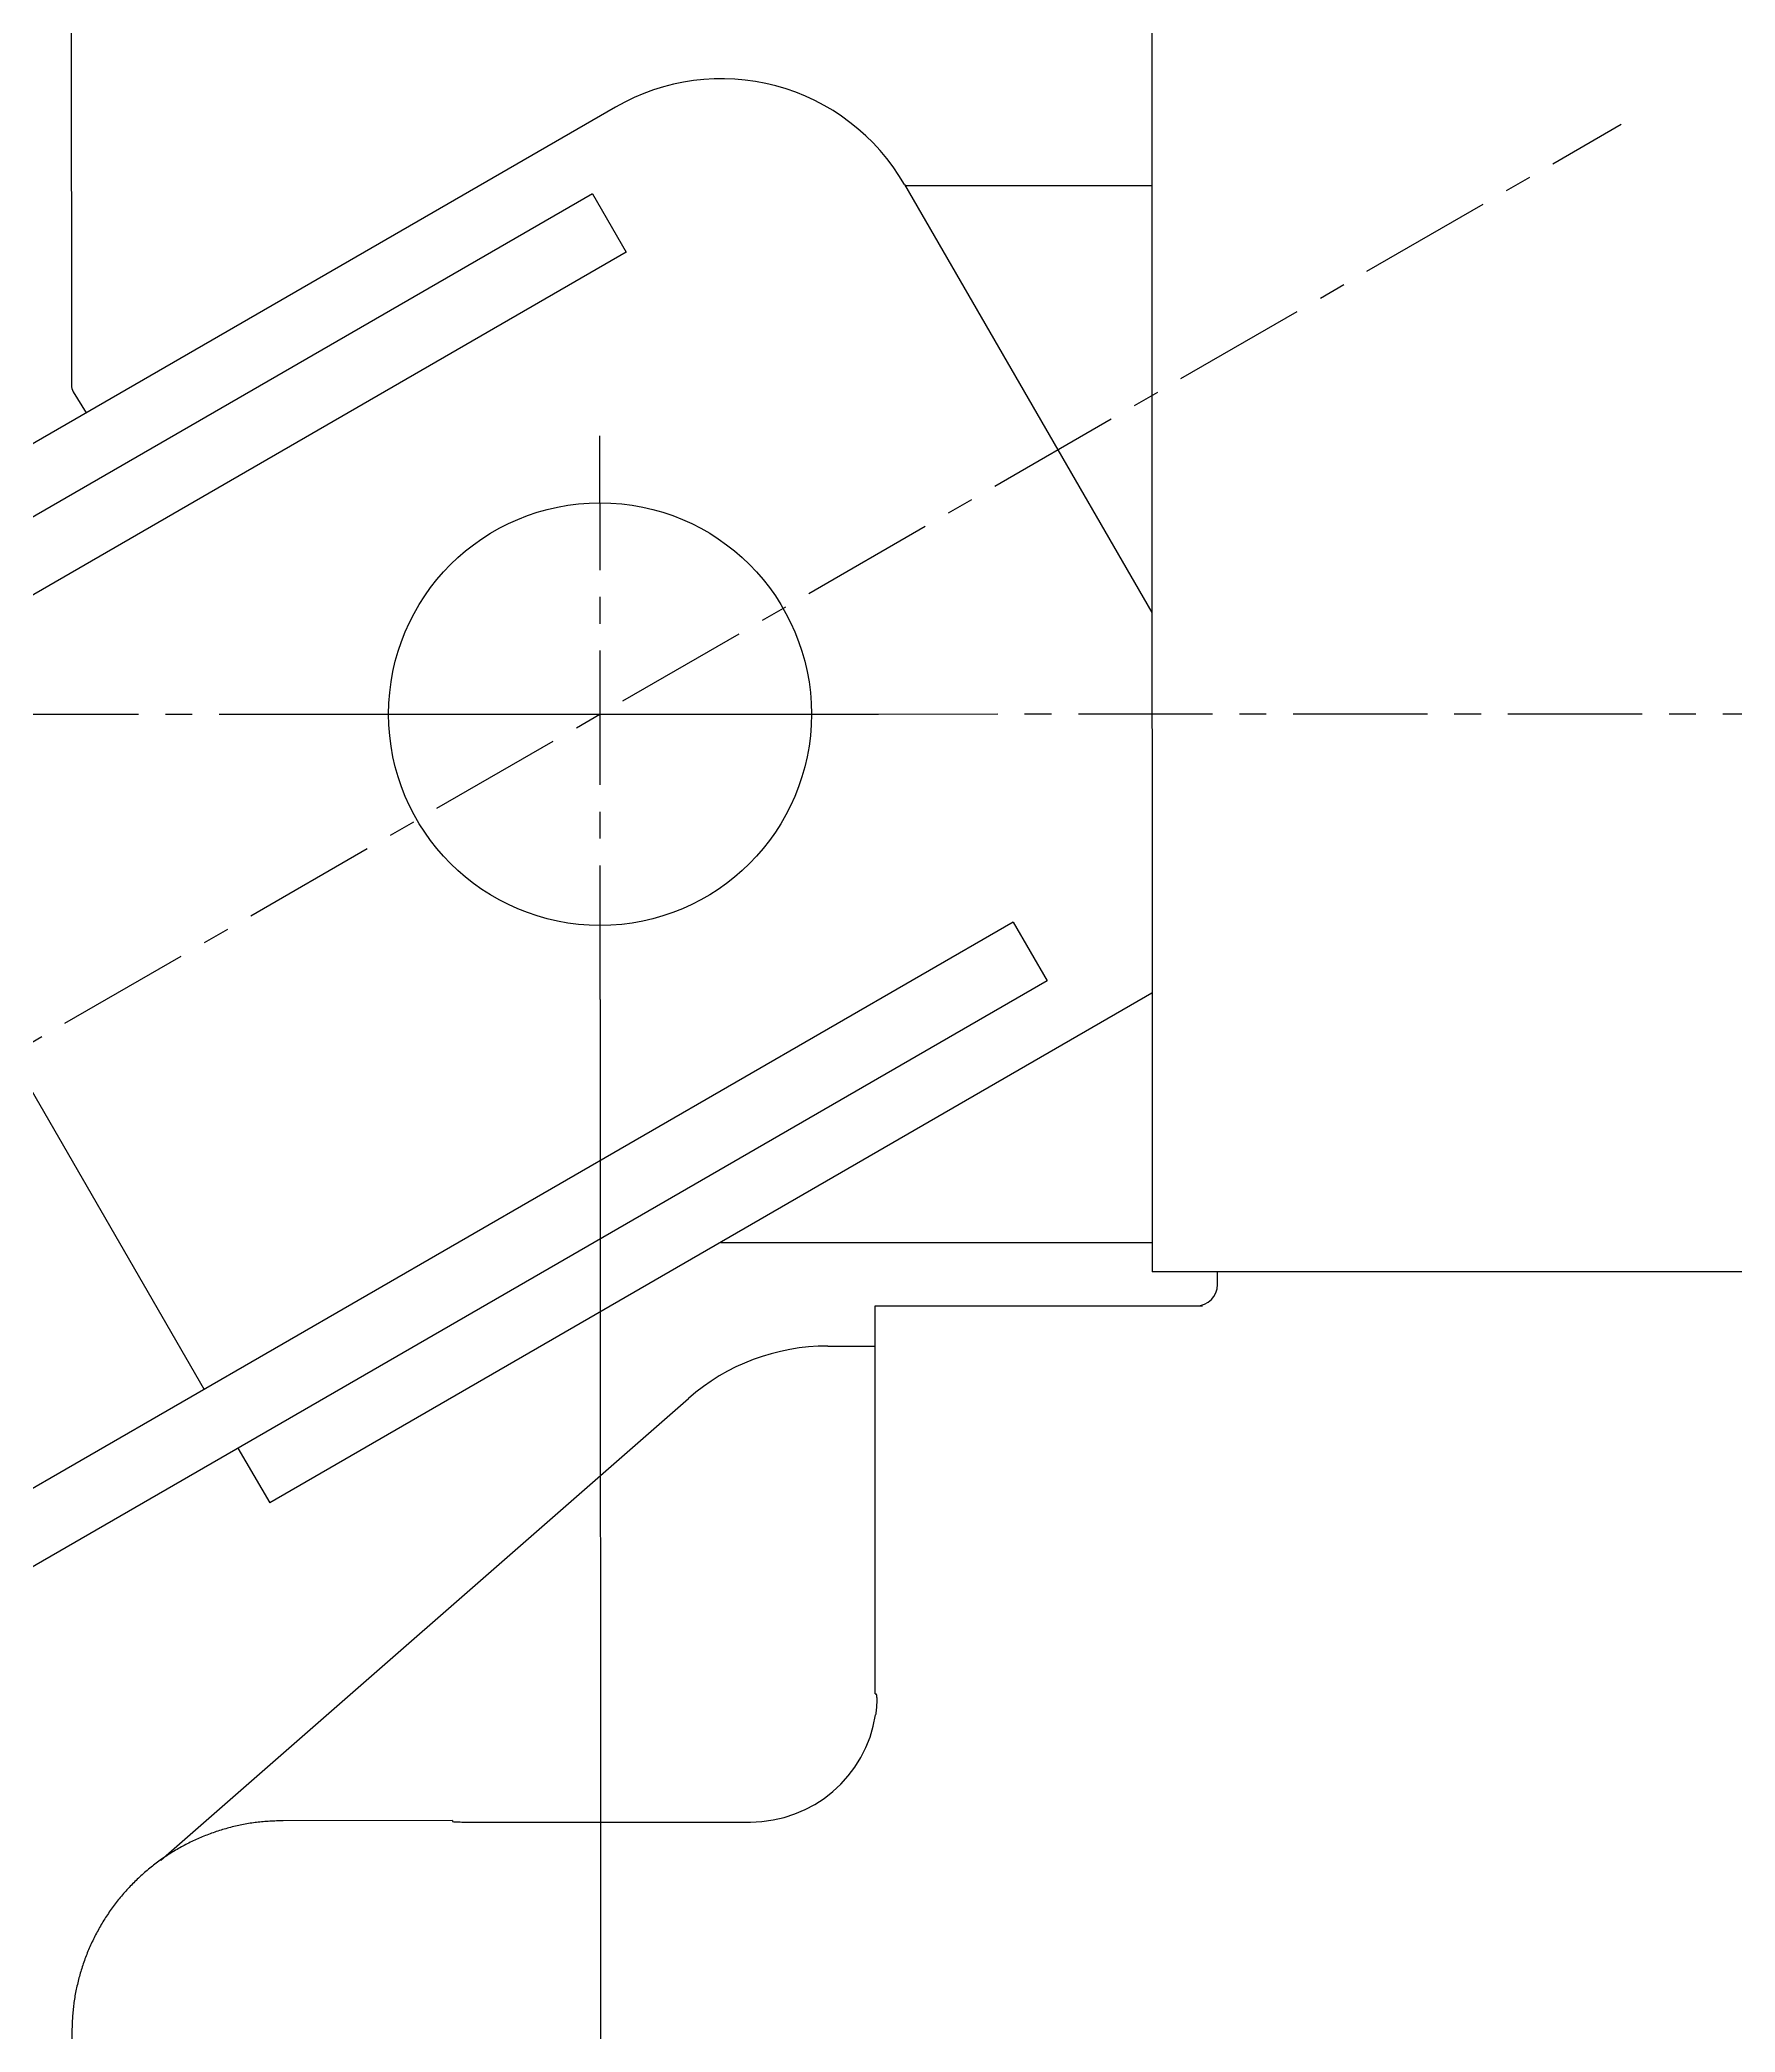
# Model space of a CAD drawing. Header units: millimetres. Extents: x 13669 to 217197, y -88248 to 24578.
# Drawn here: x 66162 to 66562.9, y -43734.4 to -43263.2 of the extents above; entities that cross this region are included whole.
import ezdxf

# ---------------------------------------------------------------- set-up
doc = ezdxf.new("R2010")
doc.units = ezdxf.units.MM
doc.linetypes.add('CENTER', pattern=[50.8, 31.75, -6.35, 6.35, -6.35])
doc.linetypes.add('DASHED', pattern=[19.05, 12.7, -6.35])
doc.layers.add('1', color=7, linetype='Continuous')
doc.styles.get("Standard").update_dxf_attribs({"font": 'arial.ttf'})
doc.dimstyles.new('DIMSTYLE24', dxfattribs={"dimtxt": 3.2, "dimasz": 1, "dimexe": 2.54, "dimexo": 0, "dimgap": 1.6, "dimtad": 1, "dimdec": 4, "dimzin": 0, "dimdsep": 46, "dimtxsty": 'Standard', "dimblk1": 'OPEN', "dimblk2": 'OPEN', "dimsah": 1, "dimcen": 0.09, "dimadec": 0, "dimazin": 0, "dimtfac": 1, "dimtdec": 4, "dimtmove": 0, "dimatfit": 3, "dimldrblk": 'OPEN', "dimfxl": 1, "dimtvp": 1, "dimtolj": 1, "dimtzin": 0, "dimarcsym": 0})

# ---------------------------------------------------------------- blocks, each defined once
blk = doc.blocks.new('_OPEN')
at = {"color": 0, "linetype": 'ByBlock'}
for q in [(-3.128, 0.562), (-3.128, -0.562), (-3, 0)]:
    blk.add_line((0, 0), q, dxfattribs=at)
blk = doc.blocks.new('*D286')
at = {"layer": '1', "color": 0, "linetype": 'Continuous', "lineweight": -2, "transparency": 16777216}
blk.add_line((66294.46, -43490.19), (66294.64, -44118.42), dxfattribs=at)
blk.add_arc((66294.44, -43422.65), 694.5, 210.05815, 269.97565, dxfattribs=at)
at = {"layer": 'Defpoints', "color": 0, "linetype": 'Continuous', "transparency": 16777216}
for p in [(66535.91, -43283.14), (66294.42, -43355.11), (66294.46, -43490.19), (65848.17, -43954.8), (63836.6, -44842.65)]:
    blk.add_point(p, dxfattribs=at)
at = {"layer": '1', "color": 0, "linetype": 'Continuous', "lineweight": -2, "transparency": 16777216, "xscale": 0.5, "yscale": 0.5, "zscale": 0.5}
for p, rotation in [((65693.08, -43770.08), 120.0375204593988), ((66294.64, -44117.15), 359.9962711832911)]:
    blk.add_blockref('_OPEN', p, dxfattribs=dict(at, rotation=rotation))
at = {"layer": '1', "color": 0, "linetype": 'Continuous', "transparency": 16777216, "insert": (65948.17, -44022.81), "char_height": 1.6, "attachment_point": 5, "rotation": 330.0169}
blk.add_mtext('\\A1;60°', dxfattribs=at)

msp = doc.modelspace()

# ---------------------------------------------------------------- linework, layer by layer
at = {"color": 3, "linetype": 'Continuous'}
for p, q in [((66424.800338, -42972.5204929), (66424.890896, -43279.6122339)), ((66424.890896, -43279.6122339), (66424.8962041, -43297.6123614)), ((66424.8962041, -43297.6123614), (66424.9719906, -43554.6123544)), ((66761.9720302, -43554.5129767), (66424.9719906, -43554.6123544)), ((66440.4566733, -43557.6078097), (66440.4557886, -43554.6077884)), ((66359.4743525, -43562.6315674), (66386.9026244, -43562.6234791)), ((66359.5014075, -43654.3776677), (66359.4743525, -43562.6315674)), ((66386.9026244, -43562.6234791), (66436.8703948, -43562.6087442)), ((66190.578821, -43693.7489107), (66315.3423069, -43584.5159137)), ((66359.5014075, -43654.3776677), (66359.551833, -43654.3776528)), ((66359.551833, -43654.3776528), (66359.7261468, -43654.3776014)), ((66259.5102211, -43684.4071307), (66219.510196, -43684.4189263)), ((66259.5102211, -43684.4071307), (66259.5102727, -43684.5818916)), ((66264.5103198, -43684.7549395), (66329.9766702, -43684.7356342))]:
    msp.add_line(p, q, dxfattribs=at)
at = {"linetype": 'Continuous'}
msp.add_line((66348.2639088, -43572.1349703), (66359.477154, -43572.1316637), dxfattribs=at)
at = {"color": 3, "linetype": 'Continuous'}
for centre, radius, start, end in [((66435.4566802, -43557.6092555), 5.0000007, 270.01689591, 0.01689591), ((66348.2786532, -43622.1349749), 50.0000067, 90.01689591, 131.202821076)]:
    msp.add_arc(centre, radius, start, end, dxfattribs=at)
for centre, major_axis, ratio, start_param, end_param in [((66359.7276324, -43659.3776438), (-0.0014744, 5.0000005), 0.0449554734, 5.9600334698, 6.2831853072), ((66329.9207306, -43654.7173541), (-23.7357456, 18.4263679), 0.9983836997, 2.2320049943, 3.6466253009), ((66264.51027, -43684.5803308), (-5.0000005, -0.0014744), 0.0349207695, 0, 1.5707963268)]:
    msp.add_ellipse(centre, major_axis=major_axis, ratio=ratio, start_param=start_param, end_param=end_param, dxfattribs=at)
for points, start_tangent, end_tangent in [([(66359.7976295, -43654.6365029), (66359.8102275, -43654.7654068), (66359.8224146, -43654.8981487), (66359.8337799, -43655.0385667), (66359.8439124, -43655.1904988), (66359.8524012, -43655.357783), (66359.8588426, -43655.5440175), (66359.8629313, -43655.7495327), (66359.8644329, -43655.9722989), (66359.8631147, -43656.2102339), (66359.8587441, -43656.4612555), (66359.8510878, -43656.7232844), (66359.8398663, -43656.9945873), (66359.8247092, -43657.2741085), (66359.8052353, -43657.5608706), (66359.7810638, -43657.8538963), (66359.7518136, -43658.1522084), (66359.7173278, -43658.4548167), (66359.6786261, -43658.7606637), (66359.6371139, -43659.0686699), (66359.5941963, -43659.3777556)], (0.0369771531, -0.3673745379), (-0.0515147386, -0.3656194642)), ([(66219.4899304, -43684.4189323), (66217.9200601, -43684.4736907), (66216.3517255, -43684.5460083), (66214.7864625, -43684.6534443), (66213.225808, -43684.8131533), (66211.671328, -43685.0319527), (66210.1246191, -43685.3057174), (66208.5872797, -43685.6297962), (66207.0608813, -43686.0002809), (66205.5468745, -43686.4166508), (66204.0466756, -43686.8793505), (66202.5617, -43687.3888119), (66201.0933409, -43687.9449197), (66199.6429608, -43688.546809), (66198.2119199, -43689.1935608), (66196.8016014, -43689.8843138), (66195.4135632, -43690.6186438), (66194.0494432, -43691.3963268), (66192.7108784, -43692.2171381), (66191.3993193, -43693.0805198), (66190.1158174, -43693.9852043), (66188.8613735, -43694.9298325), (66187.6369926, -43695.9130623), (66186.4437389, -43696.9337673), (66185.2827177, -43697.9909711), (66184.155035, -43699.0837003), (66183.0618591, -43700.2110059), (66182.0045732, -43701.3720228), (66180.9846059, -43702.5659039), (66180.0033701, -43703.7917887), (66179.0618628, -43705.0484746), (66178.1606368, -43706.3343926), (66177.3002228, -43707.6479561), (66176.4811623, -43708.9876139), (66175.7040531, -43710.3520078), (66174.9695121, -43711.7398447), (66174.2781604, -43713.1498317), (66173.6309109, -43714.580685), (66173.0291543, -43716.0311363), (66172.4743255, -43717.4999188), (66171.9676734, -43718.9857387), (66171.5087567, -43720.4870594), (66171.0962333, -43722.0022149), (66170.7287576, -43723.5295383), (66170.4066367, -43725.0674169), (66170.1342839, -43726.6143736), (66169.916739, -43728.1689519), (66169.7583315, -43729.7296921), (66169.6516522, -43731.2950851), (66169.5796489, -43732.8635807), (66169.5249836, -43734.4336276)], (-0.3690727257, -0.0108020397), (-0.0108048524, -0.3690726434))]:
    msp.add_spline(points, degree=3, dxfattribs=dict(at, start_tangent=start_tangent, end_tangent=end_tangent))
at = {"layer": '1', "color": 7, "linetype": 'Continuous'}
for p, q in [((66168.6646131, -40808.8334123), (66169.4124529, -43344.835384)), ((66298.0947083, -43279.0613412), (66093.7475066, -43397.1216145)), ((66292.610369, -43299.5533414), (65902.0914466, -43525.1731117)), ((66292.610369, -43299.5533414), (66300.614456, -43313.4073908)), ((66366.4013822, -43297.3424711), (66424.9259963, -43398.641088)), ((66366.5656971, -43297.6295245), (66424.8962041, -43297.6123614)), ((66300.614456, -43313.4073908), (65910.0955334, -43539.0271611)), ((66169.8577485, -43346.4077856), (66172.9199759, -43351.3803714)), ((66109.2554221, -43423.9638293), (66200.8021664, -43582.4195145)), ((66392.1612021, -43471.86307), (66001.6422767, -43697.4828518)), ((66392.1612021, -43471.86307), (66400.165289, -43485.7171193)), ((66400.165289, -43485.7171193), (66009.6463636, -43711.3368782)), ((66424.9525415, -43488.6584241), (66216.3100864, -43609.2617371)), ((66322.9655568, -43547.6423882), (66424.9699264, -43547.6123082)), ((66208.8062486, -43596.2735552), (66216.3100864, -43609.2617371)), ((66169.5249641, -43734.3757875), (66169.6296908, -44211.1876816))]:
    msp.add_line(p, q, dxfattribs=at)
at = {"layer": '1', "color": 7, "linetype": 'CENTER'}
for p, q in [((63836.5993059, -44842.6492761), (66535.9099274, -43283.1400622)), ((66294.4550719, -43490.1906108), (66294.4152383, -43355.1109857)), ((66001.1461344, -43422.7370381), (67424.4351059, -43422.3173255)), ((66226.8950945, -43422.6704672), (66361.9752155, -43422.6306335))]:
    msp.add_line(p, q, dxfattribs=at)
at = {"layer": '1', "color": 7, "linetype": 'DASHED'}
msp.add_line((66322.9652794, -43547.6423883), (66322.9655568, -43547.6423882), dxfattribs=at)
at = {"layer": '1', "color": 7, "linetype": 'Continuous'}
for radius in [50.0000068, 49.9998124]:
    msp.add_circle((66294.435155, -43422.6505503), radius, dxfattribs=at)
for centre, radius, start, end in [((66323.1074789, -43322.3552425), 50.0000068, 30.016895194, 120.016895577), ((66172.4122167, -43344.8344994), 3.0000005, 180.01689591, 211.628741377)]:
    msp.add_arc(centre, radius, start, end, dxfattribs=at)

# ---------------------------------------------------------------- dimensions: what is measured, and where the dimension line sits
dim = msp.add_angular_dim_2l(base=(65848.1738039, -43954.8027276), line1=((63836.5993059, -44842.6492761), (66535.9099274, -43283.1400622)), line2=((66294.4550719, -43490.1906108), (66294.4152383, -43355.1109857)), dimstyle='DIMSTYLE24', override={"dimscale": 0.5}, dxfattribs=at)
dim.commit()
dim.dimension.update_dxf_attribs({"geometry": '*D286', "text_midpoint": (65947.3607734, -44024.2106108), "dimtype": 162})

doc.saveas('drawing.dxf')
